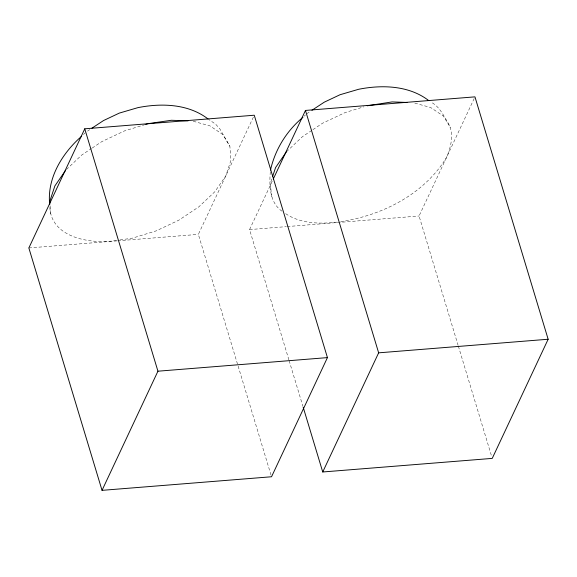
<?xml version="1.0" encoding="UTF-8"?>
<svg xmlns="http://www.w3.org/2000/svg" width="577" height="577" viewBox="0 0 577 577"><rect width="100%" height="100%" fill="white"/><g stroke="black" fill="none" stroke-linecap="round" stroke-linejoin="round"><path stroke-width="0.43" stroke-dasharray="2.88 2.16" d="M270.303 171.737C269.235 185.505 269.459 202.837 282.218 211.333M271.803 179L270.462 183.082L271.515 197.197M271.01 475.037L198.351 234.37L253.498 116.85M288.882 359.839L249.56 229.588L272.532 180.623M458.124 345.392L419.061 216L474.965 96.857M83.492 134.499L85.367 132.724M66.456 169.472L81.833 154.953L91.469 148.52M304.194 116.136L305.449 114.953M286.524 151.708L302.543 136.583L312.179 130.157M87.488 131.138L89.724 129.645M92.212 148.029L101.848 141.596L124.481 130.921L144.805 124.682M306.704 113.77L310.426 111.282M312.914 129.659L322.55 123.233L345.183 112.551L363.813 106.839M116.446 240.465C91.39 244.504 49.716 238.121 49.795 205.506M120.009 239.953L132.494 238.135L156.208 230.865L178.841 220.183L198.849 206.833L214.868 191.708L225.809 175.848L230.93 160.334L229.877 146.219L219.851 128.895L215.675 124.199L208.816 119.489M337.148 222.102C319.716 224.208 299.867 223.696 285.052 213.245M340.718 221.582C382.241 215.524 424.261 194.168 446.519 157.478C451.2 146.493 454.532 132.919 447.622 122.136C443.136 114.679 439.09 106.276 430.983 102.107M249.56 229.588L286.329 226.638M287.223 226.566L419.061 216M28.85 247.959L116.742 240.912M117.636 240.84L198.351 234.37M414.805 103.132L430.651 107.51L443.424 116.1L450.579 127.849M193.266 121.264L209.949 125.873L222.722 134.463L229.877 146.219M458.383 346.25L491.719 456.667M289.142 360.704L302.947 406.424M50.084 205.859L50.805 215.567"/><path stroke-width="0.87" d="M270.49 170.085C275.157 149.457 286.661 130.806 302.947 117.319M272.611 176.548L275.575 167.568L286.524 151.708M84.761 128.808L28.85 247.959L102.035 490.349L271.536 476.761L327.44 357.61L254.262 115.22L84.761 128.808L157.939 371.199L102.035 490.349M273.296 178.993L305.464 110.438L474.965 96.857L548.15 339.247L492.239 458.39L322.738 471.979L303.206 407.283M322.738 471.979L378.649 352.835L305.464 110.438M65.316 170.792L54.873 185.931L49.752 201.452L49.882 203.212M81.609 136.273C62.366 153.035 46.737 178.3 49.73 204.64M91.959 128.159L103.586 120.521L119.331 113.092L137.881 107.654C161.3 102.966 188.448 103.788 208.088 118.999M311.919 110.286L324.296 102.158L340.041 94.729L358.591 89.291C382.01 84.603 409.158 85.425 428.79 100.629M145.649 124.423L148.188 123.644L171.369 120.276L188.044 120.881M367.203 105.8L392.079 101.913L406.994 102.446M378.649 352.835L548.15 339.247M157.939 371.199L327.44 357.61"/></g></svg>
